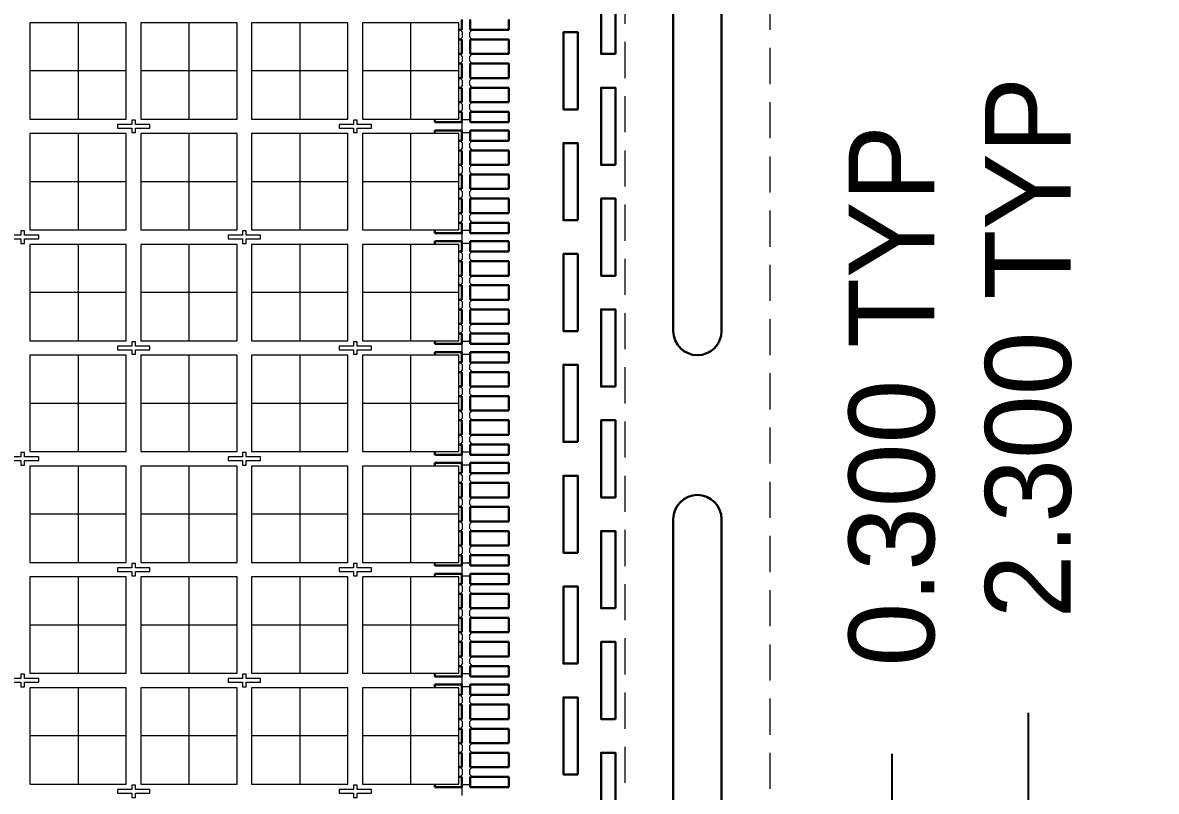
# Model space of a CAD drawing. Extents: x 1030 to 1169, y -270 to -166.
# Drawn here: x 1144.39 to 1167.91, y -221.13 to -205.18 of the extents above; entities that cross this region are included whole.
import ezdxf

# ---------------------------------------------------------------- set-up
doc = ezdxf.new("R2010")
doc.units = 0
doc.header["$LTSCALE"] = 3
doc.header["$MEASUREMENT"] = 0
for name, pattern in [('CENTER', [2, 1.25, -0.25, 0.25, -0.25]), ('HIDDEN', [0.375, 0.25, -0.125]), ('PHANTOM', [2.5, 1.25, -0.25, 0.25, -0.25, 0.25, -0.25])]:
    doc.linetypes.add(name, pattern=pattern)
for name, color, linetype, lineweight in [('CLIN', 1, 'CENTER', 15), ('DIM', 4, 'Continuous', 13), ('FULL METAL', 33, 'HIDDEN', 15), ('HIDN', 6, 'HIDDEN', 15), ('HIDN2', 3, 'HIDDEN', 15), ('OBJ', 3, 'Continuous', 30), ('OBJ1', 7, 'Continuous', 30), ('OBJ3', 40, 'Continuous', 30), ('PHANTOM', 5, 'PHANTOM', 15), ('SAW', 2, 'HIDDEN', 15)]:
    doc.layers.add(name, color=color, linetype=linetype, lineweight=lineweight)
doc.dimstyles.new('3DEC X 1', dxfattribs={"dimtxt": 1.778, "dimasz": 2.54, "dimexe": 0.762, "dimexo": 0.762, "dimgap": 0.762, "dimtad": 0, "dimdec": 3, "dimzin": 0, "dimdsep": 46, "dimtxsty": 'Standard', "dimcen": 0, "dimadec": 0, "dimazin": 0, "dimtfac": 1, "dimtdec": 3, "dimtofl": 0, "dimtmove": 0, "dimatfit": 3, "dimfxl": 1, "dimtolj": 1, "dimtzin": 0, "dimarcsym": 0})

# ---------------------------------------------------------------- blocks, each defined once
blk = doc.blocks.new('*D21')
at = {"layer": 'Defpoints', "color": 0, "transparency": 16777216}
for p in [(1589.991, -314.569), (1598.98, -314.569), (1589.991, -314.869)]:
    blk.add_point(p, dxfattribs=at)
at = {"layer": 'DIM', "color": 0, "lineweight": -2, "transparency": 16777216}
for p, q in [((1598.98, -312.029), (1598.98, -309.341)), ((1590.753, -314.569), (1599.742, -314.569)), ((1590.753, -314.869), (1599.742, -314.869)), ((1598.98, -317.409), (1598.98, -319.949))]:
    blk.add_line(p, q, dxfattribs=at)
at = {"layer": 'DIM', "color": 0, "transparency": 16777216}
for points in [[(1598.556, -312.029), (1599.403, -312.029), (1598.98, -314.569)], [(1598.556, -317.409), (1599.403, -317.409), (1598.98, -314.869)]]:
    blk.add_solid(points, dxfattribs=at)
at = {"layer": 'DIM', "color": 0, "transparency": 16777216, "insert": (1598.98, -301.911), "char_height": 1.778, "attachment_point": 5, "rotation": 90}
blk.add_mtext('\\A1;0.300 TYP', dxfattribs=at)
blk = doc.blocks.new('*D22')
at = {"layer": 'Defpoints', "color": 0, "transparency": 16777216}
for p in [(1594.441, -313.569), (1601.811, -313.569), (1589.991, -315.869)]:
    blk.add_point(p, dxfattribs=at)
at = {"layer": 'DIM', "color": 0, "lineweight": -2, "transparency": 16777216}
for p, q in [((1601.811, -311.029), (1601.811, -308.489)), ((1595.203, -313.569), (1602.573, -313.569)), ((1590.753, -315.869), (1602.573, -315.869)), ((1601.811, -318.409), (1601.811, -320.949))]:
    blk.add_line(p, q, dxfattribs=at)
at = {"layer": 'DIM', "color": 0, "transparency": 16777216}
for points in [[(1601.388, -311.029), (1602.234, -311.029), (1601.811, -313.569)], [(1601.388, -318.409), (1602.234, -318.409), (1601.811, -315.869)]]:
    blk.add_solid(points, dxfattribs=at)
at = {"layer": 'DIM', "color": 0, "transparency": 16777216, "insert": (1601.811, -300.911), "char_height": 1.778, "attachment_point": 5, "rotation": 90}
blk.add_mtext('\\A1;2.300 TYP', dxfattribs=at)

msp = doc.modelspace()

# ---------------------------------------------------------------- linework, layer by layer
at = {"layer": 'CLIN'}
for p, q in [((1145.5382, -205.1839), (1145.5382, -207.1839)), ((1147.8382, -205.1839), (1147.8382, -207.1839)), ((1150.1382, -205.1839), (1150.1382, -207.1839)), ((1152.4382, -205.1839), (1152.4382, -207.1839)), ((1146.5382, -206.1839), (1144.5382, -206.1839)), ((1148.8382, -206.1839), (1146.8382, -206.1839)), ((1151.1382, -206.1839), (1149.1382, -206.1839)), ((1153.4382, -206.1839), (1151.4382, -206.1839)), ((1145.5382, -207.4839), (1145.5382, -209.4839)), ((1147.8382, -207.4839), (1147.8382, -209.4839)), ((1150.1382, -207.4839), (1150.1382, -209.4839)), ((1152.4382, -207.4839), (1152.4382, -209.4839)), ((1146.5382, -208.4839), (1144.5382, -208.4839)), ((1148.8382, -208.4839), (1146.8382, -208.4839)), ((1151.1382, -208.4839), (1149.1382, -208.4839)), ((1153.4382, -208.4839), (1151.4382, -208.4839)), ((1145.5382, -209.7839), (1145.5382, -211.7839)), ((1147.8382, -209.7839), (1147.8382, -211.7839)), ((1150.1382, -209.7839), (1150.1382, -211.7839)), ((1152.4382, -209.7839), (1152.4382, -211.7839)), ((1146.5382, -210.7839), (1144.5382, -210.7839)), ((1148.8382, -210.7839), (1146.8382, -210.7839)), ((1151.1382, -210.7839), (1149.1382, -210.7839)), ((1153.4382, -210.7839), (1151.4382, -210.7839)), ((1145.5382, -212.0839), (1145.5382, -214.0839)), ((1147.8382, -212.0839), (1147.8382, -214.0839)), ((1150.1382, -212.0839), (1150.1382, -214.0839)), ((1152.4382, -212.0839), (1152.4382, -214.0839)), ((1146.5382, -213.0839), (1144.5382, -213.0839)), ((1148.8382, -213.0839), (1146.8382, -213.0839)), ((1151.1382, -213.0839), (1149.1382, -213.0839)), ((1153.4382, -213.0839), (1151.4382, -213.0839)), ((1145.5382, -214.3839), (1145.5382, -216.3839)), ((1147.8382, -214.3839), (1147.8382, -216.3839)), ((1150.1382, -214.3839), (1150.1382, -216.3839)), ((1152.4382, -214.3839), (1152.4382, -216.3839)), ((1146.5382, -215.3839), (1144.5382, -215.3839)), ((1148.8382, -215.3839), (1146.8382, -215.3839)), ((1151.1382, -215.3839), (1149.1382, -215.3839)), ((1153.4382, -215.3839), (1151.4382, -215.3839)), ((1145.5382, -216.6839), (1145.5382, -218.6839)), ((1147.8382, -216.6839), (1147.8382, -218.6839)), ((1150.1382, -216.6839), (1150.1382, -218.6839)), ((1152.4382, -216.6839), (1152.4382, -218.6839)), ((1146.5382, -217.6839), (1144.5382, -217.6839)), ((1148.8382, -217.6839), (1146.8382, -217.6839)), ((1151.1382, -217.6839), (1149.1382, -217.6839)), ((1153.4382, -217.6839), (1151.4382, -217.6839)), ((1145.5382, -218.9839), (1145.5382, -220.9839)), ((1147.8382, -218.9839), (1147.8382, -220.9839)), ((1150.1382, -218.9839), (1150.1382, -220.9839)), ((1152.4382, -218.9839), (1152.4382, -220.9839)), ((1146.5382, -219.9839), (1144.5382, -219.9839)), ((1148.8382, -219.9839), (1146.8382, -219.9839)), ((1151.1382, -219.9839), (1149.1382, -219.9839)), ((1153.4382, -219.9839), (1151.4382, -219.9839))]:
    msp.add_line(p, q, dxfattribs=at)
at = {"layer": 'FULL METAL'}
for points in [[(1146.3532, -207.3719), (1146.6502, -207.3719), (1146.6502, -207.4639), (1146.7262, -207.4639), (1146.7262, -207.3719), (1147.0232, -207.3719), (1147.0232, -207.2959), (1146.7262, -207.2959), (1146.7262, -207.2039), (1146.6502, -207.2039), (1146.6502, -207.2959), (1146.3532, -207.2959)], [(1150.9532, -207.3719), (1151.2502, -207.3719), (1151.2502, -207.4639), (1151.3262, -207.4639), (1151.3262, -207.3719), (1151.6232, -207.3719), (1151.6232, -207.2959), (1151.3262, -207.2959), (1151.3262, -207.2039), (1151.2502, -207.2039), (1151.2502, -207.2959), (1150.9532, -207.2959)], [(1144.0532, -209.6719), (1144.3502, -209.6719), (1144.3502, -209.7639), (1144.4262, -209.7639), (1144.4262, -209.6719), (1144.7232, -209.6719), (1144.7232, -209.5959), (1144.4262, -209.5959), (1144.4262, -209.5039), (1144.3502, -209.5039), (1144.3502, -209.5959), (1144.0532, -209.5959)], [(1148.6532, -209.6719), (1148.9502, -209.6719), (1148.9502, -209.7639), (1149.0262, -209.7639), (1149.0262, -209.6719), (1149.3232, -209.6719), (1149.3232, -209.5959), (1149.0262, -209.5959), (1149.0262, -209.5039), (1148.9502, -209.5039), (1148.9502, -209.5959), (1148.6532, -209.5959)], [(1146.3532, -211.9719), (1146.6502, -211.9719), (1146.6502, -212.0639), (1146.7262, -212.0639), (1146.7262, -211.9719), (1147.0232, -211.9719), (1147.0232, -211.8959), (1146.7262, -211.8959), (1146.7262, -211.8039), (1146.6502, -211.8039), (1146.6502, -211.8959), (1146.3532, -211.8959)], [(1150.9532, -211.9719), (1151.2502, -211.9719), (1151.2502, -212.0639), (1151.3262, -212.0639), (1151.3262, -211.9719), (1151.6232, -211.9719), (1151.6232, -211.8959), (1151.3262, -211.8959), (1151.3262, -211.8039), (1151.2502, -211.8039), (1151.2502, -211.8959), (1150.9532, -211.8959)], [(1144.0532, -214.2719), (1144.3502, -214.2719), (1144.3502, -214.3639), (1144.4262, -214.3639), (1144.4262, -214.2719), (1144.7232, -214.2719), (1144.7232, -214.1959), (1144.4262, -214.1959), (1144.4262, -214.1039), (1144.3502, -214.1039), (1144.3502, -214.1959), (1144.0532, -214.1959)], [(1148.6532, -214.2719), (1148.9502, -214.2719), (1148.9502, -214.3639), (1149.0262, -214.3639), (1149.0262, -214.2719), (1149.3232, -214.2719), (1149.3232, -214.1959), (1149.0262, -214.1959), (1149.0262, -214.1039), (1148.9502, -214.1039), (1148.9502, -214.1959), (1148.6532, -214.1959)], [(1146.3532, -216.5719), (1146.6502, -216.5719), (1146.6502, -216.6639), (1146.7262, -216.6639), (1146.7262, -216.5719), (1147.0232, -216.5719), (1147.0232, -216.4959), (1146.7262, -216.4959), (1146.7262, -216.4039), (1146.6502, -216.4039), (1146.6502, -216.4959), (1146.3532, -216.4959)], [(1150.9532, -216.5719), (1151.2502, -216.5719), (1151.2502, -216.6639), (1151.3262, -216.6639), (1151.3262, -216.5719), (1151.6232, -216.5719), (1151.6232, -216.4959), (1151.3262, -216.4959), (1151.3262, -216.4039), (1151.2502, -216.4039), (1151.2502, -216.4959), (1150.9532, -216.4959)], [(1144.0532, -218.8719), (1144.3502, -218.8719), (1144.3502, -218.9639), (1144.4262, -218.9639), (1144.4262, -218.8719), (1144.7232, -218.8719), (1144.7232, -218.7959), (1144.4262, -218.7959), (1144.4262, -218.7039), (1144.3502, -218.7039), (1144.3502, -218.7959), (1144.0532, -218.7959)], [(1148.6532, -218.8719), (1148.9502, -218.8719), (1148.9502, -218.9639), (1149.0262, -218.9639), (1149.0262, -218.8719), (1149.3232, -218.8719), (1149.3232, -218.7959), (1149.0262, -218.7959), (1149.0262, -218.7039), (1148.9502, -218.7039), (1148.9502, -218.7959), (1148.6532, -218.7959)], [(1146.3532, -221.1719), (1146.6502, -221.1719), (1146.6502, -221.2639), (1146.7262, -221.2639), (1146.7262, -221.1719), (1147.0232, -221.1719), (1147.0232, -221.0959), (1146.7262, -221.0959), (1146.7262, -221.0039), (1146.6502, -221.0039), (1146.6502, -221.0959), (1146.3532, -221.0959)], [(1150.9532, -221.1719), (1151.2502, -221.1719), (1151.2502, -221.2639), (1151.3262, -221.2639), (1151.3262, -221.1719), (1151.6232, -221.1719), (1151.6232, -221.0959), (1151.3262, -221.0959), (1151.3262, -221.0039), (1151.2502, -221.0039), (1151.2502, -221.0959), (1150.9532, -221.0959)]]:
    msp.add_lwpolyline(points, close=True, dxfattribs=at)
at = {"layer": 'HIDN'}
msp.add_line((1159.8882, -191.0839), (1159.8882, -258.0839), dxfattribs=at)
msp.add_lwpolyline([(1156.8882, -191.0839), (1039.8882, -191.0839), (1039.8882, -258.0839), (1156.8882, -258.0839)], close=True, dxfattribs=at)
at = {"layer": 'HIDN2'}
for p, q in [((1153.6732, -207.1989), (1153.5032, -207.1989)), ((1153.5032, -207.2489), (1153.5032, -207.4189)), ((1153.6732, -207.4689), (1153.5032, -207.4689)), ((1153.6732, -209.4989), (1153.5032, -209.4989)), ((1153.5032, -209.5489), (1153.5032, -209.7189)), ((1153.6732, -209.7689), (1153.5032, -209.7689)), ((1153.6732, -211.7989), (1153.5032, -211.7989)), ((1153.5032, -211.8489), (1153.5032, -212.0189)), ((1153.6732, -212.0689), (1153.5032, -212.0689)), ((1153.6732, -214.0989), (1153.5032, -214.0989)), ((1153.5032, -214.1489), (1153.5032, -214.3189)), ((1153.6732, -214.3689), (1153.5032, -214.3689)), ((1153.6732, -216.3989), (1153.5032, -216.3989)), ((1153.5032, -216.4489), (1153.5032, -216.6189)), ((1153.6732, -216.6689), (1153.5032, -216.6689)), ((1153.6732, -218.6989), (1153.5032, -218.6989)), ((1153.5032, -218.7489), (1153.5032, -218.9189)), ((1153.6732, -218.9689), (1153.5032, -218.9689)), ((1153.6732, -220.9989), (1153.5032, -220.9989)), ((1153.5032, -221.0489), (1153.5032, -221.2189))]:
    msp.add_line(p, q, dxfattribs=at)
at = {"layer": 'OBJ'}
for points in [[(1157.8882, -193.3839, -1), (1158.8882, -193.3839), (1158.8882, -211.5839, -1), (1157.8882, -211.5839)], [(1157.8882, -215.4839, -1), (1158.8882, -215.4839), (1158.8882, -233.6839, -1), (1157.8882, -233.6839)]]:
    msp.add_lwpolyline(points, format="xyb", close=True, dxfattribs=at)
at = {"layer": 'OBJ1'}
for points in [[(1156.6882, -205.8339), (1156.3882, -205.8339), (1156.3882, -204.2339), (1156.6882, -204.2339)], [(1155.9062, -206.9839), (1155.6062, -206.9839), (1155.6062, -205.3839), (1155.9062, -205.3839)], [(1156.6882, -208.1339), (1156.3882, -208.1339), (1156.3882, -206.5339), (1156.6882, -206.5339)], [(1155.9062, -209.2839), (1155.6062, -209.2839), (1155.6062, -207.6839), (1155.9062, -207.6839)], [(1156.6882, -210.4339), (1156.3882, -210.4339), (1156.3882, -208.8339), (1156.6882, -208.8339)], [(1155.9062, -211.5839), (1155.6062, -211.5839), (1155.6062, -209.9839), (1155.9062, -209.9839)], [(1156.6882, -212.7339), (1156.3882, -212.7339), (1156.3882, -211.1339), (1156.6882, -211.1339)], [(1155.9062, -213.8839), (1155.6062, -213.8839), (1155.6062, -212.2839), (1155.9062, -212.2839)], [(1156.6882, -215.0339), (1156.3882, -215.0339), (1156.3882, -213.4339), (1156.6882, -213.4339)], [(1155.9062, -216.1839), (1155.6062, -216.1839), (1155.6062, -214.5839), (1155.9062, -214.5839)], [(1156.6882, -217.3339), (1156.3882, -217.3339), (1156.3882, -215.7339), (1156.6882, -215.7339)], [(1155.9062, -218.4839), (1155.6062, -218.4839), (1155.6062, -216.8839), (1155.9062, -216.8839)], [(1156.6882, -219.6339), (1156.3882, -219.6339), (1156.3882, -218.0339), (1156.6882, -218.0339)], [(1155.9062, -220.7839), (1155.6062, -220.7839), (1155.6062, -219.1839), (1155.9062, -219.1839)], [(1156.6882, -221.9339), (1156.3882, -221.9339), (1156.3882, -220.3339), (1156.6882, -220.3339)]]:
    msp.add_lwpolyline(points, close=True, dxfattribs=at)
at = {"layer": 'OBJ3'}
for p, q in [((1153.4382, -205.3339), (1153.5032, -205.3339)), ((1153.5032, -205.3339), (1153.5032, -205.1189)), ((1153.6732, -205.3339), (1153.6732, -205.1189)), ((1154.4732, -205.3339), (1153.6732, -205.3339)), ((1154.4732, -205.1189), (1154.4732, -205.3339)), ((1153.4382, -205.5339), (1153.5032, -205.5339)), ((1153.5032, -205.8339), (1153.5032, -205.5339)), ((1153.6732, -205.8339), (1153.6732, -205.5339)), ((1154.4732, -205.5339), (1153.6732, -205.5339)), ((1154.4732, -205.5339), (1154.4732, -205.8339)), ((1153.4382, -205.8339), (1153.5032, -205.8339)), ((1153.4382, -206.0339), (1153.5032, -206.0339)), ((1153.5032, -206.3339), (1153.5032, -206.0339)), ((1154.4732, -205.8339), (1153.6732, -205.8339)), ((1153.6732, -206.3339), (1153.6732, -206.0339)), ((1154.4732, -206.0339), (1153.6732, -206.0339)), ((1154.4732, -206.0339), (1154.4732, -206.3339)), ((1153.4382, -206.3339), (1153.5032, -206.3339)), ((1154.4732, -206.3339), (1153.6732, -206.3339)), ((1153.4382, -206.5339), (1153.5032, -206.5339)), ((1153.5032, -206.8339), (1153.5032, -206.5339)), ((1153.6732, -206.8339), (1153.6732, -206.5339)), ((1154.4732, -206.5339), (1153.6732, -206.5339)), ((1154.4732, -206.5339), (1154.4732, -206.8339)), ((1153.4382, -206.8339), (1153.5032, -206.8339)), ((1154.4732, -206.8339), (1153.6732, -206.8339)), ((1152.9382, -207.1839), (1152.9382, -207.2489)), ((1152.9382, -207.1839), (1152.9382, -207.2489)), ((1153.4382, -207.0339), (1153.5032, -207.0339)), ((1153.4382, -207.0339), (1153.5032, -207.0339)), ((1153.5032, -207.2489), (1153.5032, -207.0339)), ((1153.5032, -207.2489), (1153.5032, -207.0339)), ((1153.6732, -207.2489), (1153.6732, -207.0339)), ((1154.4732, -207.0339), (1153.6732, -207.0339)), ((1154.4732, -207.0339), (1154.4732, -207.2489)), ((1153.5032, -207.2489), (1152.9382, -207.2489)), ((1152.9382, -207.2489), (1153.5032, -207.2489)), ((1153.5032, -207.4189), (1152.9382, -207.4189)), ((1152.9382, -207.4839), (1152.9382, -207.4189)), ((1153.5032, -207.6339), (1153.5032, -207.4189)), ((1153.6732, -207.2489), (1154.4732, -207.2489)), ((1154.4732, -207.4189), (1153.6732, -207.4189)), ((1153.6732, -207.6339), (1153.6732, -207.4189)), ((1154.4732, -207.4189), (1154.4732, -207.6339)), ((1153.4382, -207.6339), (1153.5032, -207.6339)), ((1154.4732, -207.6339), (1153.6732, -207.6339)), ((1153.4382, -207.8339), (1153.5032, -207.8339)), ((1153.5032, -208.1339), (1153.5032, -207.8339)), ((1153.6732, -208.1339), (1153.6732, -207.8339)), ((1154.4732, -207.8339), (1153.6732, -207.8339)), ((1154.4732, -207.8339), (1154.4732, -208.1339)), ((1153.4382, -208.1339), (1153.5032, -208.1339)), ((1154.4732, -208.1339), (1153.6732, -208.1339)), ((1153.4382, -208.3339), (1153.5032, -208.3339)), ((1153.5032, -208.6339), (1153.5032, -208.3339)), ((1153.6732, -208.6339), (1153.6732, -208.3339)), ((1154.4732, -208.3339), (1153.6732, -208.3339)), ((1154.4732, -208.3339), (1154.4732, -208.6339)), ((1153.4382, -208.6339), (1153.5032, -208.6339)), ((1154.4732, -208.6339), (1153.6732, -208.6339)), ((1153.4382, -208.8339), (1153.5032, -208.8339)), ((1153.5032, -209.1339), (1153.5032, -208.8339)), ((1153.6732, -209.1339), (1153.6732, -208.8339)), ((1154.4732, -208.8339), (1153.6732, -208.8339)), ((1154.4732, -208.8339), (1154.4732, -209.1339)), ((1153.4382, -209.1339), (1153.5032, -209.1339)), ((1153.4382, -209.3339), (1153.5032, -209.3339)), ((1153.4382, -209.3339), (1153.5032, -209.3339)), ((1153.5032, -209.5489), (1153.5032, -209.3339)), ((1153.5032, -209.5489), (1153.5032, -209.3339)), ((1154.4732, -209.1339), (1153.6732, -209.1339)), ((1153.6732, -209.5489), (1153.6732, -209.3339)), ((1154.4732, -209.3339), (1153.6732, -209.3339)), ((1154.4732, -209.3339), (1154.4732, -209.5489)), ((1152.9382, -209.4839), (1152.9382, -209.5489)), ((1152.9382, -209.4839), (1152.9382, -209.5489)), ((1153.5032, -209.5489), (1152.9382, -209.5489)), ((1152.9382, -209.5489), (1153.5032, -209.5489)), ((1153.6732, -209.5489), (1154.4732, -209.5489)), ((1153.5032, -209.7189), (1152.9382, -209.7189)), ((1152.9382, -209.7839), (1152.9382, -209.7189)), ((1153.5032, -209.9339), (1153.5032, -209.7189)), ((1154.4732, -209.7189), (1153.6732, -209.7189)), ((1153.6732, -209.9339), (1153.6732, -209.7189)), ((1154.4732, -209.7189), (1154.4732, -209.9339)), ((1153.4382, -209.9339), (1153.5032, -209.9339)), ((1154.4732, -209.9339), (1153.6732, -209.9339)), ((1153.4382, -210.1339), (1153.5032, -210.1339)), ((1153.5032, -210.4339), (1153.5032, -210.1339)), ((1153.6732, -210.4339), (1153.6732, -210.1339)), ((1154.4732, -210.1339), (1153.6732, -210.1339)), ((1154.4732, -210.1339), (1154.4732, -210.4339)), ((1153.4382, -210.4339), (1153.5032, -210.4339)), ((1154.4732, -210.4339), (1153.6732, -210.4339)), ((1153.4382, -210.6339), (1153.5032, -210.6339)), ((1153.5032, -210.9339), (1153.5032, -210.6339)), ((1153.6732, -210.9339), (1153.6732, -210.6339)), ((1154.4732, -210.6339), (1153.6732, -210.6339)), ((1154.4732, -210.6339), (1154.4732, -210.9339)), ((1153.4382, -210.9339), (1153.5032, -210.9339)), ((1154.4732, -210.9339), (1153.6732, -210.9339)), ((1153.4382, -211.1339), (1153.5032, -211.1339)), ((1153.5032, -211.4339), (1153.5032, -211.1339)), ((1153.6732, -211.4339), (1153.6732, -211.1339)), ((1154.4732, -211.1339), (1153.6732, -211.1339)), ((1154.4732, -211.1339), (1154.4732, -211.4339)), ((1153.4382, -211.4339), (1153.5032, -211.4339)), ((1154.4732, -211.4339), (1153.6732, -211.4339)), ((1153.4382, -211.6339), (1153.5032, -211.6339)), ((1153.4382, -211.6339), (1153.5032, -211.6339)), ((1153.5032, -211.8489), (1153.5032, -211.6339)), ((1153.5032, -211.8489), (1153.5032, -211.6339)), ((1153.6732, -211.8489), (1153.6732, -211.6339)), ((1154.4732, -211.6339), (1153.6732, -211.6339)), ((1154.4732, -211.6339), (1154.4732, -211.8489)), ((1152.9382, -211.7839), (1152.9382, -211.8489)), ((1152.9382, -211.7839), (1152.9382, -211.8489)), ((1153.5032, -211.8489), (1152.9382, -211.8489)), ((1152.9382, -211.8489), (1153.5032, -211.8489)), ((1153.6732, -211.8489), (1154.4732, -211.8489)), ((1153.5032, -212.0189), (1152.9382, -212.0189)), ((1152.9382, -212.0839), (1152.9382, -212.0189)), ((1153.5032, -212.2339), (1153.5032, -212.0189)), ((1154.4732, -212.0189), (1153.6732, -212.0189)), ((1153.6732, -212.2339), (1153.6732, -212.0189)), ((1154.4732, -212.0189), (1154.4732, -212.2339)), ((1153.4382, -212.2339), (1153.5032, -212.2339)), ((1154.4732, -212.2339), (1153.6732, -212.2339)), ((1153.4382, -212.4339), (1153.5032, -212.4339)), ((1153.5032, -212.7339), (1153.5032, -212.4339)), ((1153.6732, -212.7339), (1153.6732, -212.4339)), ((1154.4732, -212.4339), (1153.6732, -212.4339)), ((1154.4732, -212.4339), (1154.4732, -212.7339)), ((1153.4382, -212.7339), (1153.5032, -212.7339)), ((1154.4732, -212.7339), (1153.6732, -212.7339)), ((1153.4382, -212.9339), (1153.5032, -212.9339)), ((1153.5032, -213.2339), (1153.5032, -212.9339)), ((1153.6732, -213.2339), (1153.6732, -212.9339)), ((1154.4732, -212.9339), (1153.6732, -212.9339)), ((1154.4732, -212.9339), (1154.4732, -213.2339)), ((1153.4382, -213.2339), (1153.5032, -213.2339)), ((1154.4732, -213.2339), (1153.6732, -213.2339)), ((1153.4382, -213.4339), (1153.5032, -213.4339)), ((1153.5032, -213.7339), (1153.5032, -213.4339)), ((1153.6732, -213.7339), (1153.6732, -213.4339)), ((1154.4732, -213.4339), (1153.6732, -213.4339)), ((1154.4732, -213.4339), (1154.4732, -213.7339)), ((1153.4382, -213.7339), (1153.5032, -213.7339)), ((1154.4732, -213.7339), (1153.6732, -213.7339)), ((1153.4382, -213.9339), (1153.5032, -213.9339)), ((1153.4382, -213.9339), (1153.5032, -213.9339)), ((1153.5032, -214.1489), (1153.5032, -213.9339)), ((1153.5032, -214.1489), (1153.5032, -213.9339)), ((1153.6732, -214.1489), (1153.6732, -213.9339)), ((1154.4732, -213.9339), (1153.6732, -213.9339)), ((1154.4732, -213.9339), (1154.4732, -214.1489)), ((1152.9382, -214.0839), (1152.9382, -214.1489)), ((1152.9382, -214.0839), (1152.9382, -214.1489)), ((1153.5032, -214.1489), (1152.9382, -214.1489)), ((1152.9382, -214.1489), (1153.5032, -214.1489)), ((1153.6732, -214.1489), (1154.4732, -214.1489)), ((1153.5032, -214.3189), (1152.9382, -214.3189)), ((1152.9382, -214.3839), (1152.9382, -214.3189)), ((1153.5032, -214.5339), (1153.5032, -214.3189)), ((1154.4732, -214.3189), (1153.6732, -214.3189)), ((1153.6732, -214.5339), (1153.6732, -214.3189)), ((1154.4732, -214.3189), (1154.4732, -214.5339)), ((1153.4382, -214.5339), (1153.5032, -214.5339)), ((1153.4382, -214.7339), (1153.5032, -214.7339)), ((1153.5032, -215.0339), (1153.5032, -214.7339)), ((1154.4732, -214.5339), (1153.6732, -214.5339)), ((1153.6732, -215.0339), (1153.6732, -214.7339)), ((1154.4732, -214.7339), (1153.6732, -214.7339)), ((1154.4732, -214.7339), (1154.4732, -215.0339)), ((1153.4382, -215.0339), (1153.5032, -215.0339)), ((1154.4732, -215.0339), (1153.6732, -215.0339)), ((1153.4382, -215.2339), (1153.5032, -215.2339)), ((1153.5032, -215.5339), (1153.5032, -215.2339)), ((1153.6732, -215.5339), (1153.6732, -215.2339)), ((1154.4732, -215.2339), (1153.6732, -215.2339)), ((1154.4732, -215.2339), (1154.4732, -215.5339)), ((1153.4382, -215.5339), (1153.5032, -215.5339)), ((1154.4732, -215.5339), (1153.6732, -215.5339)), ((1153.4382, -215.7339), (1153.5032, -215.7339)), ((1153.5032, -216.0339), (1153.5032, -215.7339)), ((1153.6732, -216.0339), (1153.6732, -215.7339)), ((1154.4732, -215.7339), (1153.6732, -215.7339)), ((1154.4732, -215.7339), (1154.4732, -216.0339)), ((1153.4382, -216.0339), (1153.5032, -216.0339)), ((1154.4732, -216.0339), (1153.6732, -216.0339)), ((1152.9382, -216.3839), (1152.9382, -216.4489)), ((1152.9382, -216.3839), (1152.9382, -216.4489)), ((1153.4382, -216.2339), (1153.5032, -216.2339)), ((1153.4382, -216.2339), (1153.5032, -216.2339)), ((1153.5032, -216.4489), (1153.5032, -216.2339)), ((1153.5032, -216.4489), (1153.5032, -216.2339)), ((1153.6732, -216.4489), (1153.6732, -216.2339)), ((1154.4732, -216.2339), (1153.6732, -216.2339)), ((1154.4732, -216.2339), (1154.4732, -216.4489)), ((1153.5032, -216.4489), (1152.9382, -216.4489)), ((1152.9382, -216.4489), (1153.5032, -216.4489)), ((1153.5032, -216.6189), (1152.9382, -216.6189)), ((1152.9382, -216.6839), (1152.9382, -216.6189)), ((1153.5032, -216.8339), (1153.5032, -216.6189)), ((1153.6732, -216.4489), (1154.4732, -216.4489)), ((1154.4732, -216.6189), (1153.6732, -216.6189)), ((1153.6732, -216.8339), (1153.6732, -216.6189)), ((1154.4732, -216.6189), (1154.4732, -216.8339)), ((1153.4382, -216.8339), (1153.5032, -216.8339)), ((1154.4732, -216.8339), (1153.6732, -216.8339)), ((1153.4382, -217.0339), (1153.5032, -217.0339)), ((1153.5032, -217.3339), (1153.5032, -217.0339)), ((1153.6732, -217.3339), (1153.6732, -217.0339)), ((1154.4732, -217.0339), (1153.6732, -217.0339)), ((1154.4732, -217.0339), (1154.4732, -217.3339)), ((1153.4382, -217.3339), (1153.5032, -217.3339)), ((1154.4732, -217.3339), (1153.6732, -217.3339)), ((1153.4382, -217.5339), (1153.5032, -217.5339)), ((1153.5032, -217.8339), (1153.5032, -217.5339)), ((1153.6732, -217.8339), (1153.6732, -217.5339)), ((1154.4732, -217.5339), (1153.6732, -217.5339)), ((1154.4732, -217.5339), (1154.4732, -217.8339)), ((1153.4382, -217.8339), (1153.5032, -217.8339)), ((1153.4382, -218.0339), (1153.5032, -218.0339)), ((1153.5032, -218.3339), (1153.5032, -218.0339)), ((1154.4732, -217.8339), (1153.6732, -217.8339)), ((1153.6732, -218.3339), (1153.6732, -218.0339)), ((1154.4732, -218.0339), (1153.6732, -218.0339)), ((1154.4732, -218.0339), (1154.4732, -218.3339)), ((1153.4382, -218.3339), (1153.5032, -218.3339)), ((1154.4732, -218.3339), (1153.6732, -218.3339)), ((1152.9382, -218.6839), (1152.9382, -218.7489)), ((1152.9382, -218.6839), (1152.9382, -218.7489)), ((1153.4382, -218.5339), (1153.5032, -218.5339)), ((1153.4382, -218.5339), (1153.5032, -218.5339)), ((1153.5032, -218.7489), (1153.5032, -218.5339)), ((1153.5032, -218.7489), (1153.5032, -218.5339)), ((1153.6732, -218.7489), (1153.6732, -218.5339)), ((1154.4732, -218.5339), (1153.6732, -218.5339)), ((1154.4732, -218.5339), (1154.4732, -218.7489)), ((1153.5032, -218.7489), (1152.9382, -218.7489)), ((1152.9382, -218.7489), (1153.5032, -218.7489)), ((1153.5032, -218.9189), (1152.9382, -218.9189)), ((1152.9382, -218.9839), (1152.9382, -218.9189)), ((1153.5032, -219.1339), (1153.5032, -218.9189)), ((1153.6732, -218.7489), (1154.4732, -218.7489)), ((1154.4732, -218.9189), (1153.6732, -218.9189)), ((1153.6732, -219.1339), (1153.6732, -218.9189)), ((1154.4732, -218.9189), (1154.4732, -219.1339)), ((1153.4382, -219.1339), (1153.5032, -219.1339)), ((1154.4732, -219.1339), (1153.6732, -219.1339)), ((1153.4382, -219.3339), (1153.5032, -219.3339)), ((1153.5032, -219.6339), (1153.5032, -219.3339)), ((1153.6732, -219.6339), (1153.6732, -219.3339)), ((1154.4732, -219.3339), (1153.6732, -219.3339)), ((1154.4732, -219.3339), (1154.4732, -219.6339)), ((1153.4382, -219.6339), (1153.5032, -219.6339)), ((1154.4732, -219.6339), (1153.6732, -219.6339)), ((1153.4382, -219.8339), (1153.5032, -219.8339)), ((1153.5032, -220.1339), (1153.5032, -219.8339)), ((1153.6732, -220.1339), (1153.6732, -219.8339)), ((1154.4732, -219.8339), (1153.6732, -219.8339)), ((1154.4732, -219.8339), (1154.4732, -220.1339)), ((1153.4382, -220.1339), (1153.5032, -220.1339)), ((1154.4732, -220.1339), (1153.6732, -220.1339)), ((1153.4382, -220.3339), (1153.5032, -220.3339)), ((1153.5032, -220.6339), (1153.5032, -220.3339)), ((1153.6732, -220.6339), (1153.6732, -220.3339)), ((1154.4732, -220.3339), (1153.6732, -220.3339)), ((1154.4732, -220.3339), (1154.4732, -220.6339)), ((1153.4382, -220.6339), (1153.5032, -220.6339)), ((1153.4382, -220.8339), (1153.5032, -220.8339)), ((1153.4382, -220.8339), (1153.5032, -220.8339)), ((1153.5032, -221.0489), (1153.5032, -220.8339)), ((1153.5032, -221.0489), (1153.5032, -220.8339)), ((1154.4732, -220.6339), (1153.6732, -220.6339)), ((1153.6732, -221.0489), (1153.6732, -220.8339)), ((1154.4732, -220.8339), (1153.6732, -220.8339)), ((1154.4732, -220.8339), (1154.4732, -221.0489)), ((1152.9382, -220.9839), (1152.9382, -221.0489)), ((1152.9382, -220.9839), (1152.9382, -221.0489)), ((1153.5032, -221.0489), (1152.9382, -221.0489)), ((1152.9382, -221.0489), (1153.5032, -221.0489)), ((1153.6732, -221.0489), (1154.4732, -221.0489))]:
    msp.add_line(p, q, dxfattribs=at)
at = {"layer": 'PHANTOM'}
for points in [[(1146.5382, -205.1839), (1144.5382, -205.1839), (1144.5382, -207.1839), (1146.5382, -207.1839)], [(1148.8382, -205.1839), (1146.8382, -205.1839), (1146.8382, -207.1839), (1148.8382, -207.1839)], [(1151.1382, -205.1839), (1149.1382, -205.1839), (1149.1382, -207.1839), (1151.1382, -207.1839)], [(1153.4382, -205.1839), (1151.4382, -205.1839), (1151.4382, -207.1839), (1153.4382, -207.1839)], [(1146.5382, -207.4839), (1144.5382, -207.4839), (1144.5382, -209.4839), (1146.5382, -209.4839)], [(1148.8382, -207.4839), (1146.8382, -207.4839), (1146.8382, -209.4839), (1148.8382, -209.4839)], [(1151.1382, -207.4839), (1149.1382, -207.4839), (1149.1382, -209.4839), (1151.1382, -209.4839)], [(1153.4382, -207.4839), (1151.4382, -207.4839), (1151.4382, -209.4839), (1153.4382, -209.4839)], [(1146.5382, -209.7839), (1144.5382, -209.7839), (1144.5382, -211.7839), (1146.5382, -211.7839)], [(1148.8382, -209.7839), (1146.8382, -209.7839), (1146.8382, -211.7839), (1148.8382, -211.7839)], [(1151.1382, -209.7839), (1149.1382, -209.7839), (1149.1382, -211.7839), (1151.1382, -211.7839)], [(1153.4382, -209.7839), (1151.4382, -209.7839), (1151.4382, -211.7839), (1153.4382, -211.7839)], [(1146.5382, -212.0839), (1144.5382, -212.0839), (1144.5382, -214.0839), (1146.5382, -214.0839)], [(1148.8382, -212.0839), (1146.8382, -212.0839), (1146.8382, -214.0839), (1148.8382, -214.0839)], [(1151.1382, -212.0839), (1149.1382, -212.0839), (1149.1382, -214.0839), (1151.1382, -214.0839)], [(1153.4382, -212.0839), (1151.4382, -212.0839), (1151.4382, -214.0839), (1153.4382, -214.0839)], [(1146.5382, -214.3839), (1144.5382, -214.3839), (1144.5382, -216.3839), (1146.5382, -216.3839)], [(1148.8382, -214.3839), (1146.8382, -214.3839), (1146.8382, -216.3839), (1148.8382, -216.3839)], [(1151.1382, -214.3839), (1149.1382, -214.3839), (1149.1382, -216.3839), (1151.1382, -216.3839)], [(1153.4382, -214.3839), (1151.4382, -214.3839), (1151.4382, -216.3839), (1153.4382, -216.3839)], [(1146.5382, -216.6839), (1144.5382, -216.6839), (1144.5382, -218.6839), (1146.5382, -218.6839)], [(1148.8382, -216.6839), (1146.8382, -216.6839), (1146.8382, -218.6839), (1148.8382, -218.6839)], [(1151.1382, -216.6839), (1149.1382, -216.6839), (1149.1382, -218.6839), (1151.1382, -218.6839)], [(1153.4382, -216.6839), (1151.4382, -216.6839), (1151.4382, -218.6839), (1153.4382, -218.6839)], [(1146.5382, -218.9839), (1144.5382, -218.9839), (1144.5382, -220.9839), (1146.5382, -220.9839)], [(1148.8382, -218.9839), (1146.8382, -218.9839), (1146.8382, -220.9839), (1148.8382, -220.9839)], [(1151.1382, -218.9839), (1149.1382, -218.9839), (1149.1382, -220.9839), (1151.1382, -220.9839)], [(1153.4382, -218.9839), (1151.4382, -218.9839), (1151.4382, -220.9839), (1153.4382, -220.9839)]]:
    msp.add_lwpolyline(points, close=True, dxfattribs=at)
at = {"layer": 'SAW'}
for p, q in [((1153.5132, -205.3839), (1153.4652, -205.3339)), ((1153.6632, -205.3839), (1153.7112, -205.3339)), ((1153.5132, -205.4839), (1153.4652, -205.5339)), ((1153.5132, -205.4839), (1153.5132, -205.3839)), ((1153.6632, -205.4839), (1153.6632, -205.3839)), ((1153.6632, -205.4839), (1153.7112, -205.5339)), ((1153.5132, -205.8839), (1153.4652, -205.8339)), ((1153.5132, -205.9839), (1153.4652, -206.0339)), ((1153.5132, -205.9839), (1153.5132, -205.8839)), ((1153.6632, -205.8839), (1153.7112, -205.8339)), ((1153.6632, -205.9839), (1153.6632, -205.8839)), ((1153.6632, -205.9839), (1153.7112, -206.0339)), ((1153.5132, -206.3839), (1153.4652, -206.3339)), ((1153.5132, -206.4839), (1153.4652, -206.5339)), ((1153.5132, -206.4839), (1153.5132, -206.3839)), ((1153.6632, -206.3839), (1153.7112, -206.3339)), ((1153.6632, -206.4839), (1153.6632, -206.3839)), ((1153.6632, -206.4839), (1153.7112, -206.5339)), ((1153.5132, -206.8839), (1153.4652, -206.8339)), ((1153.5132, -206.9839), (1153.4652, -207.0339)), ((1153.5132, -206.9839), (1153.5132, -206.8839)), ((1153.6632, -206.8839), (1153.7112, -206.8339)), ((1153.6632, -206.9839), (1153.6632, -206.8839)), ((1153.6632, -206.9839), (1153.7112, -207.0339)), ((1153.5132, -207.6839), (1153.4652, -207.6339)), ((1153.5132, -207.7839), (1153.5132, -207.6839)), ((1153.6632, -207.6839), (1153.7112, -207.6339)), ((1153.6632, -207.7839), (1153.6632, -207.6839)), ((1153.5132, -207.7839), (1153.4652, -207.8339)), ((1153.6632, -207.7839), (1153.7112, -207.8339)), ((1153.5132, -208.1839), (1153.4652, -208.1339)), ((1153.6632, -208.1839), (1153.7112, -208.1339)), ((1153.5132, -208.2839), (1153.4652, -208.3339)), ((1153.5132, -208.2839), (1153.5132, -208.1839)), ((1153.6632, -208.2839), (1153.6632, -208.1839)), ((1153.6632, -208.2839), (1153.7112, -208.3339)), ((1153.5132, -208.6839), (1153.4652, -208.6339)), ((1153.6632, -208.6839), (1153.7112, -208.6339)), ((1153.5132, -208.7839), (1153.4652, -208.8339)), ((1153.5132, -208.7839), (1153.5132, -208.6839)), ((1153.6632, -208.7839), (1153.6632, -208.6839)), ((1153.6632, -208.7839), (1153.7112, -208.8339)), ((1153.5132, -209.1839), (1153.4652, -209.1339)), ((1153.5132, -209.2839), (1153.4652, -209.3339)), ((1153.5132, -209.2839), (1153.5132, -209.1839)), ((1153.6632, -209.1839), (1153.7112, -209.1339)), ((1153.6632, -209.2839), (1153.6632, -209.1839)), ((1153.6632, -209.2839), (1153.7112, -209.3339)), ((1153.5132, -209.9839), (1153.4652, -209.9339)), ((1153.5132, -210.0839), (1153.5132, -209.9839)), ((1153.6632, -209.9839), (1153.7112, -209.9339)), ((1153.6632, -210.0839), (1153.6632, -209.9839)), ((1153.5132, -210.0839), (1153.4652, -210.1339)), ((1153.6632, -210.0839), (1153.7112, -210.1339)), ((1153.5132, -210.4839), (1153.4652, -210.4339)), ((1153.5132, -210.5839), (1153.5132, -210.4839)), ((1153.6632, -210.4839), (1153.7112, -210.4339)), ((1153.6632, -210.5839), (1153.6632, -210.4839)), ((1153.5132, -210.5839), (1153.4652, -210.6339)), ((1153.6632, -210.5839), (1153.7112, -210.6339)), ((1153.5132, -210.9839), (1153.4652, -210.9339)), ((1153.5132, -211.0839), (1153.5132, -210.9839)), ((1153.6632, -210.9839), (1153.7112, -210.9339)), ((1153.6632, -211.0839), (1153.6632, -210.9839)), ((1153.5132, -211.0839), (1153.4652, -211.1339)), ((1153.6632, -211.0839), (1153.7112, -211.1339)), ((1153.5132, -211.4839), (1153.4652, -211.4339)), ((1153.6632, -211.4839), (1153.7112, -211.4339)), ((1153.5132, -211.5839), (1153.4652, -211.6339)), ((1153.5132, -211.5839), (1153.5132, -211.4839)), ((1153.6632, -211.5839), (1153.6632, -211.4839)), ((1153.6632, -211.5839), (1153.7112, -211.6339)), ((1153.5132, -212.2839), (1153.4652, -212.2339)), ((1153.5132, -212.3839), (1153.4652, -212.4339)), ((1153.5132, -212.3839), (1153.5132, -212.2839)), ((1153.6632, -212.2839), (1153.7112, -212.2339)), ((1153.6632, -212.3839), (1153.6632, -212.2839)), ((1153.6632, -212.3839), (1153.7112, -212.4339)), ((1153.5132, -212.7839), (1153.4652, -212.7339)), ((1153.5132, -212.8839), (1153.5132, -212.7839)), ((1153.6632, -212.7839), (1153.7112, -212.7339)), ((1153.6632, -212.8839), (1153.6632, -212.7839)), ((1153.5132, -212.8839), (1153.4652, -212.9339)), ((1153.6632, -212.8839), (1153.7112, -212.9339)), ((1153.5132, -213.2839), (1153.4652, -213.2339)), ((1153.5132, -213.3839), (1153.5132, -213.2839)), ((1153.6632, -213.2839), (1153.7112, -213.2339)), ((1153.6632, -213.3839), (1153.6632, -213.2839)), ((1153.5132, -213.3839), (1153.4652, -213.4339)), ((1153.6632, -213.3839), (1153.7112, -213.4339)), ((1153.5132, -213.7839), (1153.4652, -213.7339)), ((1153.5132, -213.8839), (1153.5132, -213.7839)), ((1153.6632, -213.7839), (1153.7112, -213.7339)), ((1153.6632, -213.8839), (1153.6632, -213.7839)), ((1153.5132, -213.8839), (1153.4652, -213.9339)), ((1153.6632, -213.8839), (1153.7112, -213.9339)), ((1153.5132, -214.5839), (1153.4652, -214.5339)), ((1153.5132, -214.6839), (1153.4652, -214.7339)), ((1153.5132, -214.6839), (1153.5132, -214.5839)), ((1153.6632, -214.5839), (1153.7112, -214.5339)), ((1153.6632, -214.6839), (1153.6632, -214.5839)), ((1153.6632, -214.6839), (1153.7112, -214.7339)), ((1153.5132, -215.0839), (1153.4652, -215.0339)), ((1153.5132, -215.1839), (1153.4652, -215.2339)), ((1153.5132, -215.1839), (1153.5132, -215.0839)), ((1153.6632, -215.0839), (1153.7112, -215.0339)), ((1153.6632, -215.1839), (1153.6632, -215.0839)), ((1153.6632, -215.1839), (1153.7112, -215.2339)), ((1153.5132, -215.5839), (1153.4652, -215.5339)), ((1153.5132, -215.6839), (1153.4652, -215.7339)), ((1153.5132, -215.6839), (1153.5132, -215.5839)), ((1153.6632, -215.5839), (1153.7112, -215.5339)), ((1153.6632, -215.6839), (1153.6632, -215.5839)), ((1153.6632, -215.6839), (1153.7112, -215.7339)), ((1153.5132, -216.0839), (1153.4652, -216.0339)), ((1153.5132, -216.1839), (1153.5132, -216.0839)), ((1153.6632, -216.0839), (1153.7112, -216.0339)), ((1153.6632, -216.1839), (1153.6632, -216.0839)), ((1153.5132, -216.1839), (1153.4652, -216.2339)), ((1153.6632, -216.1839), (1153.7112, -216.2339)), ((1153.5132, -216.8839), (1153.4652, -216.8339)), ((1153.6632, -216.8839), (1153.7112, -216.8339)), ((1153.5132, -216.9839), (1153.4652, -217.0339)), ((1153.5132, -216.9839), (1153.5132, -216.8839)), ((1153.6632, -216.9839), (1153.6632, -216.8839)), ((1153.6632, -216.9839), (1153.7112, -217.0339)), ((1153.5132, -217.3839), (1153.4652, -217.3339)), ((1153.6632, -217.3839), (1153.7112, -217.3339)), ((1153.5132, -217.4839), (1153.4652, -217.5339)), ((1153.5132, -217.4839), (1153.5132, -217.3839)), ((1153.6632, -217.4839), (1153.6632, -217.3839)), ((1153.6632, -217.4839), (1153.7112, -217.5339)), ((1153.5132, -217.8839), (1153.4652, -217.8339)), ((1153.5132, -217.9839), (1153.4652, -218.0339)), ((1153.5132, -217.9839), (1153.5132, -217.8839)), ((1153.6632, -217.8839), (1153.7112, -217.8339)), ((1153.6632, -217.9839), (1153.6632, -217.8839)), ((1153.6632, -217.9839), (1153.7112, -218.0339)), ((1153.5132, -218.3839), (1153.4652, -218.3339)), ((1153.5132, -218.4839), (1153.4652, -218.5339)), ((1153.5132, -218.4839), (1153.5132, -218.3839)), ((1153.6632, -218.3839), (1153.7112, -218.3339)), ((1153.6632, -218.4839), (1153.6632, -218.3839)), ((1153.6632, -218.4839), (1153.7112, -218.5339)), ((1153.5132, -219.1839), (1153.4652, -219.1339)), ((1153.5132, -219.2839), (1153.5132, -219.1839)), ((1153.6632, -219.1839), (1153.7112, -219.1339)), ((1153.6632, -219.2839), (1153.6632, -219.1839)), ((1153.5132, -219.2839), (1153.4652, -219.3339)), ((1153.6632, -219.2839), (1153.7112, -219.3339)), ((1153.5132, -219.6839), (1153.4652, -219.6339)), ((1153.5132, -219.7839), (1153.5132, -219.6839)), ((1153.6632, -219.6839), (1153.7112, -219.6339)), ((1153.6632, -219.7839), (1153.6632, -219.6839)), ((1153.5132, -219.7839), (1153.4652, -219.8339)), ((1153.6632, -219.7839), (1153.7112, -219.8339)), ((1153.5132, -220.1839), (1153.4652, -220.1339)), ((1153.6632, -220.1839), (1153.7112, -220.1339)), ((1153.5132, -220.2839), (1153.4652, -220.3339)), ((1153.5132, -220.2839), (1153.5132, -220.1839)), ((1153.6632, -220.2839), (1153.6632, -220.1839)), ((1153.6632, -220.2839), (1153.7112, -220.3339)), ((1153.5132, -220.6839), (1153.4652, -220.6339)), ((1153.5132, -220.7839), (1153.4652, -220.8339)), ((1153.5132, -220.7839), (1153.5132, -220.6839)), ((1153.6632, -220.6839), (1153.7112, -220.6339)), ((1153.6632, -220.7839), (1153.6632, -220.6839)), ((1153.6632, -220.7839), (1153.7112, -220.8339))]:
    msp.add_line(p, q, dxfattribs=at)

# ---------------------------------------------------------------- dimensions: what is measured, and where the dimension line sits
at = {"layer": 'DIM'}
for base, p1, p2, picture, middle in [((1165.2582, -224.5839), (1153.4382, -226.8839), (1157.8882, -224.5839), '*D22', (1165.2582, -211.9262)), ((1162.4267, -225.5839), (1153.4382, -225.8839), (1153.4382, -225.5839), '*D21', (1162.4267, -212.9262))]:
    dim = msp.add_linear_dim(base=base, p1=p1, p2=p2, angle=90, text='<> TYP', dimstyle='3DEC X 1', dxfattribs=at)
    dim.commit()
    dim.dimension.update_dxf_attribs({"geometry": picture, "text_midpoint": middle, "dimtype": 128, "insert": (-436.5529, 88.9852)})

doc.saveas('drawing.dxf')
